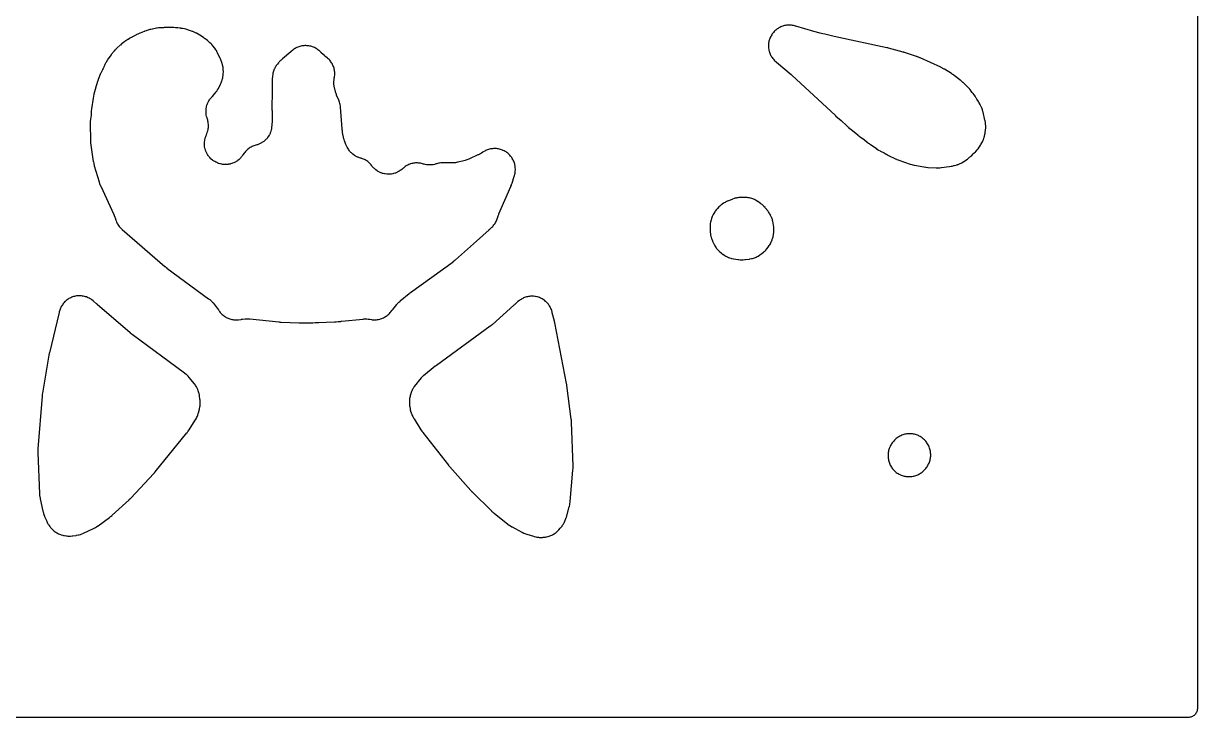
# Model space of a CAD drawing. Header units: millimetres. Extents: x 0 to 300, y 0 to 300.
# Drawn here: x 102.4 to 300.1, y -0.1 to 116.8 of the extents above; entities that cross this region are included whole.
import ezdxf

# ---------------------------------------------------------------- set-up
doc = ezdxf.new("R2010")
doc.units = ezdxf.units.MM
doc.layers.add('CUT', color=7, linetype='CONTINUOUS')

msp = doc.modelspace()

# ---------------------------------------------------------------- linework, layer by layer
at = {"layer": 'CUT'}
msp.add_lwpolyline([(300.15, 298.5107), (300.15, 1.4893), (300.1404, 1.2934), (300.1174, 1.1382), (300.0793, 0.9861), (300.0264, 0.8384), (299.9594, 0.6967), (299.8787, 0.5622), (299.7853, 0.4362), (299.68, 0.32), (299.5638, 0.2147), (299.4378, 0.1213), (299.3033, 0.0406), (299.1616, -0.0264), (299.0139, -0.0793), (298.8618, -0.1174), (298.7066, -0.1404), (298.5107, -0.15), (1.4893, -0.15)], dxfattribs=at)
for points in [[(114.227, 93.1165), (114.2934, 92.8601), (114.3078, 92.808), (115.1028, 90.1159), (115.1201, 90.0609), (115.2099, 89.793), (115.2504, 89.6851), (115.3592, 89.4243), (115.3824, 89.3715), (117.584, 84.5875), (117.644, 84.4454), (117.7499, 84.1698), (117.8006, 84.0242), (117.9137, 83.6621), (117.97, 83.5097), (118.0442, 83.3361), (118.115, 83.1914), (118.2073, 83.0245), (118.2923, 82.8876), (118.4009, 82.7308), (118.4992, 82.6031), (118.623, 82.4581), (118.7336, 82.341), (118.9643, 82.1202), (119.0239, 82.0659), (126.2171, 75.8445), (126.2282, 75.835), (126.2766, 75.7939), (126.2971, 75.7767), (126.3533, 75.7306), (126.3773, 75.7113), (126.4312, 75.6688), (126.4564, 75.6493), (126.5282, 75.5949), (126.5458, 75.5817), (133.5743, 70.4095), (133.6573, 70.3456), (133.7727, 70.2527), (133.9298, 70.1144), (133.9989, 70.0481), (134.1433, 69.8966), (134.2408, 69.7851), (134.308, 69.7048), (135.0023, 68.8367), (135.0787, 68.7358), (135.2199, 68.5388), (135.2909, 68.434), (135.3251, 68.3806), (135.4134, 68.2561), (135.5248, 68.114), (135.6245, 67.9985), (135.7489, 67.8675), (135.8592, 67.7621), (135.9955, 67.6436), (136.1154, 67.5491), (136.2624, 67.4442), (136.3906, 67.3615), (136.547, 67.271), (136.6825, 67.201), (136.8468, 67.1258), (136.9884, 67.069), (137.159, 67.0098), (137.3054, 66.9668), (137.4809, 66.9241), (137.6307, 66.8952), (137.8095, 66.8694), (137.9614, 66.8549), (138.1418, 66.8463), (138.2944, 66.8463), (138.4749, 66.8549), (138.6267, 66.8695), (139.0228, 66.9266), (139.1045, 66.9382), (139.1575, 66.9449), (139.2177, 66.9518), (139.246, 66.9546), (139.2697, 66.9569), (139.7383, 66.9998), (139.8542, 67.0075), (140.0183, 67.0146), (140.2503, 67.0133), (140.4143, 67.0044), (140.53, 66.9953), (145.4144, 66.4937), (145.4395, 66.4913), (145.5843, 66.4787), (145.6401, 66.4749), (145.7583, 66.4688), (145.7852, 66.4676), (148.8009, 66.3627), (148.8236, 66.3621), (148.9538, 66.3594), (149.004, 66.3591), (149.1101, 66.3603), (149.1343, 66.3607), (149.3994, 66.3676), (149.4089, 66.3671), (149.4873, 66.3647), (150.8464, 66.3572), (150.8639, 66.3572), (150.9648, 66.3578), (151.0036, 66.3584), (151.0857, 66.3609), (151.1044, 66.3615), (151.5403, 66.3796), (151.8405, 66.3796), (151.861, 66.3797), (151.9794, 66.3812), (152.0249, 66.3825), (152.1212, 66.3865), (152.1432, 66.3875), (153.3804, 66.4557), (154.7477, 66.5123), (154.7696, 66.5134), (154.8956, 66.5203), (154.944, 66.5238), (155.0464, 66.5325), (155.0697, 66.5347), (155.3831, 66.5662), (155.6664, 66.5818), (155.6846, 66.5829), (155.7891, 66.5899), (155.8293, 66.593), (155.9142, 66.6008), (155.9336, 66.6027), (159.6266, 66.9877), (159.7399, 66.9968), (159.9007, 67.0059), (160.1282, 67.0079), (160.2322, 67.0039), (160.4588, 66.9844), (160.6184, 66.963), (160.7308, 66.9453), (160.9809, 66.8996), (161.1422, 66.8785), (161.3339, 66.8634), (161.4964, 66.8588), (161.6887, 66.8632), (161.8508, 66.8751), (162.0417, 66.899), (162.2018, 66.9273), (162.3893, 66.9704), (162.5457, 67.0148), (162.7278, 67.0767), (162.8788, 67.1368), (163.0538, 67.2168), (163.1979, 67.2919), (163.3638, 67.3893), (163.4996, 67.4786), (163.6548, 67.5924), (163.7809, 67.695), (163.9237, 67.8239), (164.0387, 67.9388), (164.1676, 68.0815), (164.2704, 68.2075), (164.4373, 68.4348), (164.4737, 68.4831), (164.5446, 68.5747), (164.5821, 68.622), (165.2593, 69.453), (165.3395, 69.5465), (165.4565, 69.6758), (165.6308, 69.8498), (165.7603, 69.9665), (165.854, 70.0466), (167.375, 71.2808), (167.4248, 71.3201), (167.5211, 71.3941), (167.5719, 71.4321), (174.7362, 76.6434), (174.7513, 76.6545), (174.8381, 76.7192), (174.8711, 76.7445), (174.9386, 76.7976), (174.97, 76.8229), (175.0366, 76.8781), (175.0673, 76.9042), (175.1343, 76.9626), (175.1493, 76.9759), (178.6775, 80.1305), (178.6789, 80.1318), (180.8078, 82.0353), (180.8446, 82.0675), (180.9136, 82.1267), (180.9138, 82.1269), (180.9219, 82.134), (180.9889, 82.1923), (180.9963, 82.1981), (180.9966, 82.1984), (180.9972, 82.1989), (181.0381, 82.2349), (181.1795, 82.3536), (181.2911, 82.4567), (181.4173, 82.5849), (181.5186, 82.698), (181.6321, 82.8376), (181.7222, 82.9598), (181.8219, 83.1095), (181.9001, 83.2398), (181.9851, 83.3982), (182.0506, 83.5353), (182.1202, 83.7011), (182.1723, 83.8438), (182.2644, 84.1387), (182.273, 84.1654), (182.2896, 84.2165), (182.2984, 84.2431), (182.3088, 84.274), (182.3134, 84.2874), (182.3223, 84.313), (182.3269, 84.3264), (182.3462, 84.3811), (182.3757, 84.4608), (182.4351, 84.6124), (182.4675, 84.6909), (184.4788, 89.3343), (184.4949, 89.373), (184.5716, 89.5637), (184.6009, 89.6422), (184.6675, 89.8366), (184.6806, 89.8765), (185.0449, 91.0378), (185.0483, 91.0486), (185.0698, 91.1237), (185.148, 91.4234), (185.18, 91.5764), (185.209, 91.759), (185.2259, 91.9143), (185.2369, 92.0989), (185.2386, 92.2551), (185.2316, 92.4399), (185.2181, 92.5955), (185.1931, 92.7787), (185.1644, 92.9323), (185.1217, 93.1122), (185.0782, 93.2623), (185.0181, 93.4372), (184.9602, 93.5823), (184.8833, 93.7505), (184.8115, 93.8892), (184.7186, 94.0491), (184.6336, 94.1802), (184.5256, 94.3303), (184.4282, 94.4524), (184.306, 94.5912), (184.1972, 94.7033), (184.0621, 94.8296), (183.9429, 94.9305), (183.7961, 95.043), (183.6676, 95.1318), (183.5105, 95.2294), (183.3739, 95.3053), (183.2081, 95.3872), (183.0648, 95.4494), (182.8918, 95.5146), (182.7431, 95.5626), (182.5645, 95.6106), (182.4119, 95.6438), (182.2295, 95.6743), (182.0743, 95.6924), (181.8898, 95.7049), (181.7336, 95.7079), (181.5488, 95.7023), (181.393, 95.69), (181.2096, 95.6665), (181.0558, 95.639), (180.8756, 95.5977), (180.7252, 95.5554), (180.5498, 95.4967), (180.4043, 95.4399), (180.2355, 95.3644), (180.0962, 95.2937), (179.8273, 95.1403), (179.7604, 95.1), (179.5154, 94.9439), (179.4463, 94.9015), (179.3126, 94.8226), (179.2422, 94.7826), (179.2223, 94.7717), (179.1505, 94.7341), (179.0118, 94.6643), (178.9389, 94.6292), (177.5095, 93.9698), (177.4059, 93.925), (177.2578, 93.8649), (177.0449, 93.7901), (176.8919, 93.7442), (176.783, 93.7144), (175.5817, 93.4153), (175.481, 93.3925), (175.3379, 93.3634), (175.1342, 93.3309), (175.0404, 93.3201), (174.8346, 93.3052), (174.6886, 93.301), (174.5854, 93.3002), (173.8055, 93.3112), (173.7352, 93.3132), (173.6641, 93.3163), (173.5945, 93.3178), (173.5896, 93.3178), (173.4736, 93.3205), (173.2262, 93.3324), (173.054, 93.3314), (172.8507, 93.3193), (172.6796, 93.2998), (172.4788, 93.2659), (172.3109, 93.2282), (171.9853, 93.1364), (171.9396, 93.1227), (171.9332, 93.1207), (171.9217, 93.1179), (171.7133, 93.0565), (171.6109, 93.0316), (171.3847, 92.988), (171.2804, 92.973), (171.0511, 92.9513), (170.9458, 92.9464), (170.7155, 92.9468), (170.6102, 92.952), (170.3809, 92.9745), (170.2767, 92.9898), (170.0506, 93.0341), (169.8923, 93.0732), (169.7811, 93.1034), (169.5775, 93.1641), (169.4287, 93.2008), (169.2507, 93.2358), (169.099, 93.258), (168.9185, 93.2758), (168.7654, 93.2835), (168.584, 93.2839), (168.4309, 93.2769), (168.2503, 93.2599), (168.0986, 93.2383), (167.9204, 93.2042), (167.7714, 93.1681), (167.5973, 93.1171), (167.4525, 93.067), (167.2841, 92.9995), (167.1447, 92.9358), (166.9835, 92.8525), (166.8509, 92.7757), (166.6984, 92.6774), (166.5737, 92.5883), (166.4314, 92.4758), (166.3724, 92.4269), (166.3611, 92.417), (166.3333, 92.3923), (166.2529, 92.319), (166.1264, 92.2091), (165.9403, 92.063), (165.8519, 92.0004), (165.6523, 91.8733), (165.5582, 91.8197), (165.347, 91.7129), (165.2481, 91.6688), (165.0274, 91.5833), (164.9247, 91.5493), (164.6966, 91.4859), (164.591, 91.4621), (164.3578, 91.4216), (164.2504, 91.4083), (164.0144, 91.3909), (163.9061, 91.3883), (163.6695, 91.3942), (163.5616, 91.4022), (163.3267, 91.4315), (163.2201, 91.4501), (162.9892, 91.5023), (162.8849, 91.5314), (162.6604, 91.6061), (162.5595, 91.6453), (162.3433, 91.7417), (162.2468, 91.7907), (162.0412, 91.908), (161.9499, 91.9662), (161.7569, 92.1032), (161.6718, 92.1701), (161.4932, 92.3254), (161.4151, 92.4004), (161.2527, 92.5725), (161.1439, 92.6999), (161.0693, 92.7918), (160.9515, 92.9443), (160.8527, 93.0603), (160.7294, 93.1919), (160.6201, 93.298), (160.4848, 93.4173), (160.3658, 93.5125), (160.2198, 93.6183), (160.0924, 93.7018), (159.937, 93.7933), (159.8022, 93.8643), (159.6388, 93.9406), (159.4978, 93.9984), (159.3279, 94.0588), (159.2555, 94.0826), (159.2109, 94.0961), (159.1752, 94.1065), (159.1315, 94.1186), (158.973, 94.1668), (158.7527, 94.2457), (158.6538, 94.2867), (158.4422, 94.3867), (158.3478, 94.4371), (158.147, 94.5573), (158.0579, 94.6166), (157.8697, 94.7557), (157.7869, 94.8235), (157.6131, 94.9803), (157.5373, 95.0558), (157.3796, 95.2288), (157.3115, 95.3113), (157.1715, 95.4988), (157.1117, 95.5876), (156.9906, 95.7879), (156.9119, 95.9336), (156.8588, 96.0379), (156.6825, 96.4063), (156.6232, 96.5406), (156.5452, 96.7331), (156.4518, 97.0113), (156.3979, 97.2118), (156.3641, 97.3547), (156.1432, 98.4359), (156.1297, 98.5077), (156.1058, 98.6457), (156.0945, 98.7178), (156.0916, 98.7381), (156.0825, 98.8106), (156.0671, 98.9497), (156.0602, 99.0224), (155.7674, 102.6835), (155.7577, 102.7731), (155.7094, 103.1264), (155.6749, 103.3031), (155.6226, 103.5094), (155.5685, 103.6811), (155.4425, 104.0146), (155.4084, 104.0979), (155.1357, 104.7128), (155.091, 104.8205), (155.0315, 104.9744), (154.9582, 105.1955), (154.9139, 105.3544), (154.8853, 105.4675), (154.7625, 106.0088), (154.7381, 106.131), (154.708, 106.3048), (154.6784, 106.5522), (154.6707, 106.6659), (154.6669, 106.915), (154.6711, 107.0289), (154.6931, 107.2771), (154.7178, 107.4517), (154.7385, 107.5746), (154.7674, 107.7232), (154.7898, 107.8781), (154.8073, 108.0626), (154.8144, 108.2189), (154.8138, 108.4042), (154.8056, 108.5605), (154.7869, 108.7448), (154.7635, 108.8995), (154.7269, 109.0811), (154.6885, 109.2328), (154.6343, 109.41), (154.5812, 109.5572), (154.51, 109.7282), (154.4428, 109.8696), (154.3552, 110.0328), (154.2745, 110.1669), (154.1714, 110.3208), (154.078, 110.4464), (153.9603, 110.5895), (153.8551, 110.7054), (153.724, 110.8363), (153.608, 110.9413), (153.2782, 111.2118), (153.2768, 111.2129), (153.1687, 111.3013), (153.0879, 111.3705), (153.0745, 111.3826), (152.6077, 111.8087), (152.5831, 111.8315), (152.541, 111.8711), (152.5409, 111.8711), (152.5357, 111.876), (152.4972, 111.9118), (152.4847, 111.9236), (152.2359, 112.1584), (152.1183, 112.259), (151.9739, 112.371), (151.8475, 112.4597), (151.6928, 112.5573), (151.5583, 112.6334), (151.395, 112.7156), (151.2538, 112.7784), (151.0833, 112.8445), (150.9367, 112.8934), (150.7606, 112.9427), (150.61, 112.9772), (150.43, 113.0094), (150.2767, 113.0292), (150.0944, 113.0438), (149.94, 113.0487), (149.7571, 113.0457), (149.603, 113.0357), (149.4212, 113.0151), (149.2687, 112.9903), (149.0899, 112.9522), (148.9405, 112.9128), (148.7661, 112.8576), (148.6212, 112.804), (148.4529, 112.7323), (148.3139, 112.6649), (148.1534, 112.5773), (148.0215, 112.4969), (147.8701, 112.3942), (147.7466, 112.3014), (147.4922, 112.0903), (147.4698, 112.0714), (147.4476, 112.0523), (147.4475, 112.0522), (147.4096, 112.0196), (147.3922, 112.0048), (145.9885, 110.8234), (145.9497, 110.7897), (145.7624, 110.6215), (145.6882, 110.5504), (145.512, 110.3706), (145.4767, 110.3333), (145.387, 110.2356), (145.3376, 110.1792), (145.147, 109.951), (145.0563, 109.8315), (144.9558, 109.6852), (144.8767, 109.5577), (144.7903, 109.4026), (144.7235, 109.2683), (144.6699, 109.1465), (144.6294, 109.0631), (144.566, 108.9132), (144.5, 108.7321), (144.452, 108.5765), (144.4048, 108.3897), (144.3729, 108.23), (144.326, 107.9108), (144.3162, 107.83), (144.2804, 107.4546), (144.2766, 107.4068), (144.2613, 107.1719), (144.2579, 107.0759), (144.2567, 106.8406), (144.2572, 106.7926), (144.2894, 105.5004), (144.2892, 105.4733), (144.2361, 102.3584), (144.2402, 102.2133), (144.2575, 102.0692), (144.2663, 102.0278), (144.2565, 100.5555), (144.1959, 99.4854), (144.1867, 99.3715), (144.1699, 99.2108), (144.1354, 98.9851), (144.1147, 98.8828), (144.0589, 98.6614), (144.0285, 98.5614), (143.9519, 98.3464), (143.9123, 98.2498), (143.8156, 98.043), (143.7669, 97.9506), (143.6657, 97.7788), (143.5691, 97.6374), (143.5036, 97.551), (143.3513, 97.3695), (143.2776, 97.29), (143.1081, 97.1244), (143.0269, 97.0526), (142.842, 96.9045), (142.7541, 96.841), (142.5554, 96.7119), (142.4618, 96.6574), (142.2513, 96.5485), (142.1527, 96.5035), (141.9325, 96.4159), (141.7738, 96.3617), (141.6608, 96.3262), (141.3444, 96.2352), (141.1939, 96.1837), (141.0191, 96.1141), (140.8746, 96.0479), (140.7076, 95.9612), (140.5703, 95.8811), (140.4127, 95.7783), (140.2841, 95.6849), (140.1375, 95.567), (140.0187, 95.4613), (139.8845, 95.3294), (139.7769, 95.2124), (139.6565, 95.0678), (139.5609, 94.9408), (139.3547, 94.6361), (139.3433, 94.6189), (139.2392, 94.4688), (139.1647, 94.3696), (139.014, 94.1878), (138.941, 94.1082), (138.7731, 93.9422), (138.6927, 93.8701), (138.5093, 93.7214), (138.4222, 93.6576), (138.225, 93.5276), (138.1321, 93.4727), (137.9231, 93.3627), (137.8252, 93.3172), (137.6064, 93.2283), (137.5045, 93.1926), (137.2781, 93.1256), (137.1731, 93.1001), (136.9412, 93.0557), (136.8343, 93.0407), (136.5992, 93.0193), (136.4912, 93.0148), (136.2551, 93.0166), (136.1473, 93.0228), (135.9125, 93.0478), (135.8058, 93.0645), (135.5746, 93.1125), (135.4701, 93.1396), (135.2448, 93.2101), (135.1434, 93.2474), (134.926, 93.3396), (134.8089, 93.3963), (134.601, 93.5099), (134.4887, 93.5787), (134.2923, 93.7128), (134.2056, 93.7785), (134.0234, 93.9314), (133.9437, 94.0054), (133.7775, 94.1756), (133.7055, 94.2572), (133.557, 94.443), (133.4934, 94.5312), (133.364, 94.7308), (133.3094, 94.8249), (133.2005, 95.0364), (133.1555, 95.1354), (133.068, 95.3566), (133.033, 95.4596), (132.9679, 95.6884), (132.9433, 95.7944), (132.9011, 96.0284), (132.8871, 96.1363), (132.8683, 96.3734), (132.8651, 96.4822), (132.8698, 96.72), (132.8774, 96.8285), (132.9057, 97.0647), (132.9239, 97.1719), (132.9754, 97.4041), (133.0042, 97.5091), (133.0785, 97.735), (133.1389, 97.8922), (133.1843, 98.0021), (133.2829, 98.2248), (133.3413, 98.3773), (133.401, 98.5611), (133.4436, 98.7188), (133.4843, 98.9077), (133.5105, 99.0689), (133.5318, 99.261), (133.5415, 99.424), (133.543, 99.6172), (133.536, 99.7804), (133.5179, 99.9728), (133.4943, 100.1344), (133.4567, 100.3239), (133.4167, 100.4823), (133.3024, 100.8543), (133.2981, 100.8715), (133.261, 100.9957), (133.227, 101.1257), (133.1794, 101.3515), (133.1626, 101.4557), (133.1368, 101.685), (133.1301, 101.7903), (133.1266, 102.021), (133.13, 102.1265), (133.1486, 102.3565), (133.1622, 102.4611), (133.2028, 102.6883), (133.2263, 102.7911), (133.2885, 103.0133), (133.3218, 103.1135), (133.4051, 103.3286), (133.4479, 103.4251), (133.5515, 103.6313), (133.6033, 103.7232), (133.7262, 103.9185), (133.7866, 104.005), (133.9277, 104.1876), (134.0336, 104.3119), (134.1106, 104.3979), (134.1734, 104.4647), (134.2077, 104.5025), (134.6402, 104.9935), (134.6833, 105.0445), (134.8497, 105.2501), (134.9293, 105.3573), (135.0181, 105.488), (135.0885, 105.6014), (135.2184, 105.8317), (135.25, 105.8905), (135.2516, 105.8936), (135.5536, 106.4854), (135.5849, 106.5503), (135.7031, 106.8103), (135.7568, 106.944), (135.8132, 107.1051), (135.8546, 107.243), (135.9244, 107.52), (135.9404, 107.5902), (135.9552, 107.6628), (135.9708, 107.7514), (136.0224, 108.104), (136.0384, 108.2832), (136.0502, 108.6392), (136.0506, 108.7292), (136.0497, 108.7703), (136.0449, 108.8617), (136.0158, 109.2231), (135.9906, 109.4044), (135.9204, 109.76), (135.9002, 109.8492), (135.8645, 109.9878), (135.8427, 110.0643), (135.7489, 110.3656), (135.6941, 110.515), (135.5708, 110.8054), (135.5379, 110.8778), (135.0732, 111.837), (135.0341, 111.9124), (134.8714, 112.2073), (134.7815, 112.3516), (134.5884, 112.6274), (134.5379, 112.6957), (134.3347, 112.9556), (134.2882, 113.0123), (134.0988, 113.2328), (133.9983, 113.3395), (133.7897, 113.5417), (133.7359, 113.5915), (133.4418, 113.8514), (133.3797, 113.9035), (133.1282, 114.104), (132.9964, 114.1986), (132.8899, 114.2671), (132.8446, 114.3044), (132.7863, 114.3501), (132.5511, 114.5261), (132.4284, 114.6093), (132.178, 114.7627), (132.1139, 114.7999), (131.5129, 115.1308), (131.4575, 115.1599), (131.2357, 115.271), (131.1217, 115.3226), (130.8919, 115.416), (130.8335, 115.4384), (130.1523, 115.6846), (130.0643, 115.7136), (129.7122, 115.8183), (129.5317, 115.8607), (129.1699, 115.9239), (129.0782, 115.9372), (128.9595, 115.9509), (128.8831, 115.9667), (128.7189, 115.992), (128.3914, 116.025), (128.3086, 116.0312), (128.2326, 116.0349), (128.0304, 116.0582), (127.9773, 116.0635), (127.7167, 116.0848), (127.6102, 116.09), (127.3487, 116.0939), (127.2954, 116.0938), (127.0965, 116.0901), (126.8165, 116.1037), (126.7533, 116.1056), (126.5026, 116.1078), (126.3762, 116.104), (126.1262, 116.0864), (126.0632, 116.0808), (125.9579, 116.0692), (125.6055, 116.0627), (125.5382, 116.0601), (125.2716, 116.0439), (125.1377, 116.0301), (124.8735, 115.9916), (124.8071, 115.9805), (124.1168, 115.8501), (124.0659, 115.8396), (123.817, 115.7842), (123.7162, 115.7582), (123.6809, 115.7479), (123.4694, 115.6943), (123.4092, 115.6778), (123.1718, 115.6076), (123.0536, 115.5676), (122.8224, 115.4791), (122.7663, 115.4564), (122.7398, 115.4477), (122.6843, 115.4284), (122.4141, 115.3287), (122.3054, 115.2839), (122.0434, 115.1647), (121.9904, 115.1394), (121.7812, 115.0348), (121.3651, 114.8567), (121.3044, 114.8292), (121.0659, 114.7151), (120.9481, 114.6526), (120.72, 114.5191), (120.6632, 114.4843), (120.6025, 114.4453), (120.5879, 114.438), (120.5411, 114.4136), (120.3141, 114.2906), (120.2232, 114.2374), (120.0048, 114.0997), (119.9607, 114.0708), (119.4688, 113.7375), (119.4015, 113.6894), (119.2475, 113.573), (119.2418, 113.5692), (119.019, 113.4121), (118.9102, 113.3281), (118.7017, 113.1526), (118.6501, 113.1072), (118.162, 112.6587), (118.1223, 112.621), (117.9311, 112.4329), (117.8558, 112.3535), (117.6779, 112.1528), (117.6423, 112.1113), (117.1775, 111.5492), (117.1425, 111.5053), (116.9746, 111.287), (116.9092, 111.1956), (116.7571, 110.9662), (116.7268, 110.9188), (116.2464, 110.136), (116.213, 110.0789), (116.0851, 109.8499), (116.0255, 109.7318), (115.917, 109.4931), (115.8909, 109.4323), (115.7948, 109.1952), (115.712, 109.0505), (115.6851, 109.0015), (115.5575, 108.7594), (115.5089, 108.6589), (115.3986, 108.4085), (115.377, 108.357), (114.9739, 107.3485), (114.9588, 107.3091), (114.8871, 107.115), (114.8599, 107.0351), (114.7985, 106.8374), (114.7865, 106.797), (114.5955, 106.119), (114.5872, 106.0903), (114.5837, 106.0773), (114.2432, 104.869), (114.2309, 104.8228), (114.1741, 104.5955), (114.1537, 104.5021), (114.1106, 104.2718), (114.1025, 104.2247), (113.8193, 102.4148), (113.8109, 102.3534), (113.7824, 102.1091), (113.7728, 101.9854), (113.7632, 101.7397), (113.762, 101.6777), (113.7619, 101.3311), (113.6743, 100.6702), (113.6678, 100.6129), (113.6407, 100.3317), (113.6339, 100.2165), (113.6272, 99.9341), (113.6268, 99.8764), (113.6617, 97.0472), (113.6634, 96.9913), (113.6763, 96.7178), (113.6855, 96.6064), (113.7175, 96.3344), (113.725, 96.2791), (114.1454, 93.5355), (114.1545, 93.4822), (114.2034, 93.2219)], [(243.0739, 97.8578), (243.1319, 97.8119), (243.2766, 97.7028), (243.3064, 97.6809), (244.0405, 97.1535), (244.5246, 96.7674), (244.5626, 96.7379), (244.7509, 96.5968), (244.8294, 96.5415), (245.0258, 96.4119), (245.0663, 96.3861), (245.3682, 96.1997), (246.0469, 95.7121), (246.0953, 95.6786), (246.3356, 95.5191), (246.436, 95.4576), (246.6873, 95.3161), (246.7392, 95.2882), (247.3726, 94.9618), (247.6942, 94.7632), (247.7315, 94.7409), (247.9161, 94.6337), (247.9925, 94.5921), (248.1826, 94.4951), (248.2216, 94.4759), (249.171, 94.0238), (249.2121, 94.0049), (249.4145, 93.9154), (249.4981, 93.8813), (249.7053, 93.8034), (249.7478, 93.7881), (249.8177, 93.764), (249.8301, 93.7595), (251.7607, 93.0935), (251.8191, 93.0746), (252.052, 93.0042), (252.1708, 92.9732), (252.1745, 92.9723), (252.191, 92.968), (252.4287, 92.9158), (252.4889, 92.9037), (254.0379, 92.625), (254.0918, 92.6162), (254.3568, 92.5778), (254.4654, 92.5659), (254.7323, 92.5456), (254.7868, 92.5424), (254.7886, 92.5424), (256.1194, 92.4871), (256.2695, 92.4809), (256.2729, 92.4808), (256.3371, 92.4794), (256.592, 92.479), (256.7204, 92.484), (256.9744, 92.5042), (257.0384, 92.5105), (258.2957, 92.6611), (258.3691, 92.6717), (258.6591, 92.7201), (258.6892, 92.7266), (258.6904, 92.7268), (258.7227, 92.7338), (258.804, 92.7513), (258.807, 92.7521), (258.8358, 92.7583), (259.1206, 92.8341), (259.192, 92.8549), (259.6367, 92.9957), (259.682, 93.0113), (259.7372, 93.0286), (259.8028, 93.0508), (260.0608, 93.1444), (260.1888, 93.1972), (260.3376, 93.2662), (260.4605, 93.3299), (260.6985, 93.4665), (260.7578, 93.5022), (261.0721, 93.7012), (261.1391, 93.7459), (261.3998, 93.93), (261.5266, 94.0294), (261.7674, 94.2386), (261.8269, 94.293), (261.8886, 94.3523), (261.977, 94.4223), (262.1139, 94.5442), (262.3708, 94.8006), (262.4338, 94.8672), (262.4917, 94.9321), (262.7419, 95.1726), (262.8064, 95.2383), (263.0543, 95.5056), (263.1715, 95.6476), (263.3869, 95.9415), (263.4392, 96.0173), (263.6204, 96.297), (263.6652, 96.3703), (263.8349, 96.6658), (263.9123, 96.8192), (264.0493, 97.131), (264.0817, 97.2106), (264.1194, 97.3108), (264.143, 97.3781), (264.2308, 97.647), (264.269, 97.7845), (264.3324, 98.0601), (264.3468, 98.13), (264.3755, 98.2863), (264.3913, 98.3721), (264.4029, 98.4449), (264.4424, 98.7345), (264.4556, 98.8814), (264.4683, 99.1734), (264.4698, 99.2471), (264.4693, 99.4178), (264.4664, 99.5102), (264.4442, 99.8759), (264.4223, 100.0595), (264.3582, 100.42), (264.3393, 100.5105), (264.0186, 101.8562), (263.9985, 101.932), (263.9117, 102.2305), (263.8606, 102.3788), (263.745, 102.6673), (263.714, 102.7394), (263.558, 103.0795), (263.5247, 103.1478), (263.3862, 103.4153), (263.3101, 103.5467), (263.1469, 103.7998), (263.1043, 103.8627), (262.9946, 104.0162), (262.923, 104.1496), (262.8899, 104.2084), (262.7537, 104.4384), (262.6801, 104.5514), (262.5875, 104.6815), (262.5047, 104.7879), (262.3319, 104.9918), (262.2872, 105.0422), (262.1756, 105.1632), (261.9892, 105.4243), (261.9472, 105.4804), (261.7758, 105.6994), (261.6846, 105.806), (261.4948, 106.0091), (261.4458, 106.0593), (260.6727, 106.817), (260.6377, 106.8502), (260.4642, 107.0103), (260.3914, 107.0735), (260.2086, 107.2229), (260.1708, 107.2528), (260.1089, 107.3004), (259.1576, 108.0309), (259.1258, 108.0547), (258.9683, 108.1695), (258.9029, 108.2148), (258.7399, 108.3216), (258.7064, 108.343), (257.5355, 109.0699), (257.5345, 109.0705), (257.4904, 109.0969), (257.2722, 109.2228), (257.1816, 109.2713), (256.9557, 109.3829), (256.9093, 109.4049), (253.4121, 110.9962), (253.3705, 111.0144), (253.1652, 111.1009), (253.0805, 111.1337), (252.8706, 111.2084), (252.8276, 111.223), (250.7983, 111.8807), (250.7819, 111.8859), (250.6981, 111.9121), (250.6643, 111.9223), (250.5708, 111.9492), (250.5498, 111.9551), (248.1008, 112.6247), (248.0806, 112.6301), (247.964, 112.6603), (247.919, 112.6713), (247.8234, 112.6932), (247.8016, 112.698), (238.9546, 114.5911), (237.3588, 114.9855), (237.052, 115.0613), (236.5936, 115.1746), (235.4974, 115.4455), (232.4799, 116.3357), (232.4045, 116.356), (232.1037, 116.429), (231.9503, 116.4583), (231.7673, 116.4842), (231.6118, 116.4985), (231.4271, 116.5064), (231.271, 116.5054), (231.0864, 116.4953), (230.9311, 116.4791), (230.7484, 116.4511), (230.5954, 116.4199), (230.4163, 116.3741), (230.2671, 116.3281), (230.0933, 116.2651), (229.9493, 116.2048), (229.7825, 116.1252), (229.645, 116.0511), (229.4868, 115.9556), (229.3572, 115.8685), (229.209, 115.758), (229.0885, 115.6587), (228.9518, 115.5343), (228.8416, 115.4237), (228.7176, 115.2865), (228.6187, 115.1657), (228.5088, 115.0171), (228.4221, 114.8873), (228.3271, 114.7287), (228.2535, 114.591), (228.1745, 114.4239), (228.1146, 114.2797), (228.0522, 114.1057), (228.0068, 113.9563), (227.9616, 113.777), (227.9309, 113.6239), (227.9035, 113.4412), (227.8878, 113.2858), (227.8783, 113.1012), (227.8779, 112.945), (227.8865, 112.7604), (227.9013, 112.605), (227.9278, 112.422), (227.9577, 112.2688), (228.0019, 112.0893), (228.0466, 111.9397), (228.108, 111.7654), (228.1671, 111.6208), (228.2453, 111.4533), (228.3182, 111.3152), (228.4123, 111.1562), (228.4983, 111.0258), (228.6075, 110.8767), (228.7058, 110.7553), (228.829, 110.6176), (228.9386, 110.5064), (229.1664, 110.2969), (229.1849, 110.2807), (229.2329, 110.2387), (231.6847, 108.1958), (231.7077, 108.1764), (231.7517, 108.1388), (231.7744, 108.1191), (231.7805, 108.1139), (231.8068, 108.0904), (231.857, 108.0451), (231.883, 108.0213), (239.1002, 101.309), (239.1093, 101.3005), (239.1493, 101.2639), (239.1666, 101.2483), (239.2282, 101.1935), (239.242, 101.1814), (240.1293, 100.4104), (241.069, 99.543), (241.0889, 99.5249), (241.2045, 99.4218), (241.2498, 99.3829), (241.347, 99.3024), (241.3693, 99.2843), (242.0512, 98.7403), (242.9062, 97.9974), (242.9344, 97.9734)], [(218.224, 80.7619), (218.2868, 80.5575), (218.3333, 80.4267), (218.4366, 80.1717), (218.4641, 80.108), (218.6693, 79.6584), (218.7053, 79.5846), (218.8554, 79.2959), (218.9386, 79.1543), (219.0454, 78.9921), (219.1426, 78.8598), (219.2655, 78.7093), (219.3757, 78.5877), (219.5134, 78.4506), (219.6355, 78.3409), (219.8883, 78.1362), (219.9534, 78.0862), (220.2389, 77.8784), (220.2997, 77.8363), (220.5447, 77.6747), (220.6719, 77.599), (220.8265, 77.5164), (220.9602, 77.4528), (221.1582, 77.3696), (221.2999, 77.3178), (221.5185, 77.2493), (221.6672, 77.2104), (221.9652, 77.1477), (222.0408, 77.1337), (222.7322, 77.0225), (222.8093, 77.012), (223.1157, 76.9779), (223.271, 76.9683), (223.4551, 76.9658), (223.6106, 76.9712), (223.9178, 76.997), (223.9951, 77.0054), (224.6595, 77.0938), (224.7358, 77.1059), (225.0367, 77.1608), (225.1871, 77.1958), (225.3628, 77.2458), (225.509, 77.2951), (225.6791, 77.3618), (225.8199, 77.425), (225.9828, 77.5077), (226.1168, 77.5842), (226.3748, 77.7483), (226.4389, 77.7913), (226.7534, 78.0133), (226.8152, 78.0592), (227.0557, 78.247), (227.1724, 78.3475), (227.3045, 78.4729), (227.411, 78.5841), (227.6111, 78.8144), (227.6601, 78.8736), (227.7767, 79.0216), (227.8258, 79.0874), (228.0138, 79.3529), (228.1016, 79.4916), (228.197, 79.6607), (228.2702, 79.8076), (228.4, 80.1058), (228.4308, 80.1818), (228.4965, 80.3567), (228.5202, 80.4241), (228.6078, 80.6934), (228.646, 80.8311), (228.6838, 80.996), (228.7095, 81.1365), (228.7479, 81.4171), (228.756, 81.488), (228.7759, 81.705), (228.7808, 81.7746), (228.794, 82.0509), (228.7946, 82.1905), (228.7881, 82.3556), (228.7765, 82.4947), (228.7416, 82.7691), (228.7313, 82.8381), (228.6861, 83.1011), (228.6726, 83.1702), (228.6133, 83.4429), (228.5773, 83.5791), (228.5277, 83.7382), (228.4799, 83.8706), (228.3738, 84.1287), (228.3456, 84.1932), (228.2232, 84.4571), (228.1908, 84.523), (228.0562, 84.7814), (227.9823, 84.9086), (227.8881, 85.0549), (227.803, 85.1747), (227.6234, 85.4041), (227.5768, 85.4609), (227.347, 85.7283), (227.302, 85.7785), (227.1195, 85.9736), (227.0233, 86.0681), (226.9049, 86.1751), (226.8012, 86.2611), (226.5885, 86.4228), (226.5341, 86.4625), (226.0922, 86.7701), (226.0319, 86.8101), (225.7893, 86.9632), (225.6635, 87.0348), (225.5109, 87.1128), (225.3792, 87.1727), (225.2479, 87.2255), (225.0934, 87.2785), (224.8515, 87.348), (224.6724, 87.3885), (224.4597, 87.4239), (224.2777, 87.4436), (223.9156, 87.4619), (223.8241, 87.4639), (223.269, 87.4602), (223.1927, 87.4579), (222.8909, 87.4414), (222.7391, 87.4259), (222.5606, 87.399), (222.4111, 87.369), (222.2359, 87.3252), (222.0899, 87.2812), (221.805, 87.1803), (221.7338, 87.1531), (220.9841, 86.8466), (220.9215, 86.8195), (220.6757, 86.7065), (220.5543, 86.6443), (220.4138, 86.5646), (220.2981, 86.4923), (220.0751, 86.3393), (220.0197, 86.2995), (219.9973, 86.2827), (219.929, 86.2285), (219.6646, 86.0065), (219.5375, 85.8873), (219.2989, 85.638), (219.2404, 85.5734), (219.1736, 85.4955), (219.1217, 85.4318), (218.9228, 85.1743), (218.8293, 85.0394), (218.6584, 84.7638), (218.5831, 84.6281), (218.4555, 84.3692), (218.3969, 84.2352), (218.3349, 84.0737), (218.2888, 83.935), (218.2101, 83.6561), (218.1918, 83.5854), (218.1514, 83.4126), (218.136, 83.3388), (218.0818, 83.0448), (218.0615, 82.8954), (218.0458, 82.7176), (218.0396, 82.567), (218.0414, 82.2682), (218.0437, 82.1929), (218.0686, 81.725), (218.0749, 81.6447), (218.108, 81.3271), (218.1327, 81.1679), (218.1868, 80.9071)], [(105.803, 34.0686), (105.9177, 33.7716), (105.9485, 33.6974), (106.2894, 32.931), (106.319, 32.8682), (106.4418, 32.6216), (106.5091, 32.5), (106.595, 32.3596), (106.6725, 32.2443), (106.8361, 32.0227), (106.8785, 31.9677), (106.9483, 31.8813), (106.998, 31.8227), (107.2006, 31.595), (107.3082, 31.4852), (107.4417, 31.3615), (107.5594, 31.2625), (107.7041, 31.1522), (107.8307, 31.0649), (107.9854, 30.969), (108.1198, 30.8944), (108.2829, 30.8137), (108.4239, 30.7523), (108.594, 30.6877), (108.7402, 30.6401), (109.0341, 30.5597), (109.1087, 30.5413), (109.195, 30.5221), (109.2653, 30.5081), (109.5453, 30.4589), (109.6876, 30.4404), (109.8568, 30.4261), (110.0001, 30.4205), (110.17, 30.4214), (110.3132, 30.4286), (110.5962, 30.4556), (110.6674, 30.464), (111.2398, 30.5446), (111.3181, 30.5576), (111.6272, 30.6169), (111.7816, 30.6546), (111.9617, 30.7081), (112.1115, 30.7608), (112.4028, 30.8799), (112.4755, 30.9118), (114.1969, 31.7175), (114.2644, 31.7511), (114.5288, 31.8904), (114.6588, 31.9669), (114.9088, 32.1305), (114.9709, 32.1732), (116.8469, 33.5304), (116.8844, 33.5583), (117.0659, 33.6979), (117.1382, 33.757), (117.3112, 33.9069), (117.3461, 33.9379), (120.1762, 36.538), (120.1971, 36.5575), (120.3164, 36.6711), (120.3614, 36.7157), (120.4547, 36.812), (120.4758, 36.8341), (124.3143, 40.9451), (124.3319, 40.9642), (124.4315, 41.0745), (124.4692, 41.1176), (124.5471, 41.2102), (124.5647, 41.2316), (129.9027, 47.8072), (129.9307, 47.8427), (130.0651, 48.0182), (130.1179, 48.0913), (130.2423, 48.2741), (130.2671, 48.3117), (131.3065, 49.9365), (131.3494, 50.0076), (131.5123, 50.2941), (131.5869, 50.4427), (131.6659, 50.6228), (131.7246, 50.7783), (131.8249, 51.0921), (131.8481, 51.1719), (132.013, 51.7986), (132.0314, 51.8762), (132.0964, 52.1854), (132.1215, 52.3429), (132.1417, 52.5304), (132.151, 52.6895), (132.1525, 52.8782), (132.1458, 53.0374), (132.117, 53.352), (132.1077, 53.4311), (132.0154, 54.0791), (132.0037, 54.1504), (131.9506, 54.4317), (131.9174, 54.5723), (131.8707, 54.7368), (131.825, 54.8738), (131.7372, 55.1019), (131.6804, 55.2321), (131.5775, 55.442), (131.5105, 55.5647), (131.425, 55.7063), (131.3476, 55.8227), (131.1842, 56.0464), (131.1418, 56.1019), (130.349, 57.0937), (130.3042, 57.1473), (130.122, 57.3559), (130.0255, 57.457), (129.9062, 57.5717), (129.8013, 57.664), (129.5856, 57.8377), (129.5303, 57.8803), (120.6638, 64.405), (120.6285, 64.4315), (120.5612, 64.4829), (120.5264, 64.5101), (120.4783, 64.5483), (120.4394, 64.5799), (120.3654, 64.6412), (120.3271, 64.6736), (114.7922, 69.4601), (114.7885, 69.4633), (114.7142, 69.5285), (114.7048, 69.5367), (114.1908, 69.981), (114.1305, 70.0307), (113.887, 70.2212), (113.7595, 70.3113), (113.6037, 70.4104), (113.4681, 70.4875), (113.3033, 70.571), (113.1608, 70.6346), (112.9887, 70.7016), (112.8407, 70.7511), (112.6629, 70.801), (112.5108, 70.8358), (112.329, 70.8681), (112.1742, 70.888), (111.9901, 70.9025), (111.8341, 70.9071), (111.6495, 70.9036), (111.4938, 70.893), (111.3104, 70.8716), (111.1565, 70.8459), (110.976, 70.8066), (110.8253, 70.7661), (110.6495, 70.7095), (110.5035, 70.6544), (110.3341, 70.581), (110.1941, 70.512), (110.0327, 70.4223), (109.9001, 70.34), (109.7481, 70.2351), (109.6242, 70.1403), (109.4832, 70.021), (109.3691, 69.9146), (109.2403, 69.7822), (109.1371, 69.6652), (109.0219, 69.5208), (108.9306, 69.3943), (108.83, 69.2394), (108.7514, 69.1046), (108.6663, 68.9407), (108.6013, 68.7988), (108.5326, 68.6274), (108.4817, 68.4799), (108.3952, 68.1831), (108.3752, 68.1077), (108.375, 68.107), (106.7395, 61.2707), (106.734, 61.2469), (106.7033, 61.1093), (106.6924, 61.0561), (106.6712, 60.9434), (106.6666, 60.9176), (105.5713, 54.5082), (105.5655, 54.4716), (105.5392, 54.2925), (105.5301, 54.2193), (105.512, 54.0391), (105.5088, 54.0023), (104.8252, 45.1313), (104.8223, 45.0856), (104.8115, 44.8613), (104.8097, 44.7697), (104.8117, 44.5452), (104.8128, 44.4994), (105.0737, 37.5652), (105.0781, 37.4933), (105.1016, 37.2088), (105.12, 37.066), (105.169, 36.7848), (105.183, 36.7142), (105.6492, 34.6063), (105.6685, 34.5283), (105.7528, 34.2212)], [(167.7279, 51.0579), (167.8674, 50.722), (167.9474, 50.5567), (168.1244, 50.2391), (168.1714, 50.1602), (169.3428, 48.3155), (169.3642, 48.2827), (169.4712, 48.1231), (169.5163, 48.0591), (169.6309, 47.9049), (169.6547, 47.8738), (173.979, 42.3447), (173.9938, 42.326), (174.0799, 42.2193), (174.1136, 42.1788), (174.1865, 42.0943), (174.2033, 42.0752), (177.7601, 38.0804), (177.7767, 38.0621), (177.8728, 37.9575), (177.9104, 37.9178), (177.9915, 37.8354), (178.0102, 37.8168), (181.2144, 34.6645), (181.2453, 34.6349), (181.3983, 34.4922), (181.4623, 34.4357), (181.6227, 34.3013), (181.6558, 34.2743), (183.9865, 32.4262), (184.0448, 32.3821), (184.2797, 32.2127), (184.4019, 32.1327), (184.6512, 31.9855), (184.715, 31.9498), (186.3449, 31.0851), (186.4114, 31.0517), (186.6779, 30.9258), (186.8152, 30.8686), (187.0922, 30.768), (187.1627, 30.7443), (188.3042, 30.3889), (188.3843, 30.3662), (188.704, 30.2846), (188.8672, 30.2519), (189.1144, 30.2156), (189.27, 30.2005), (189.4685, 30.191), (189.6147, 30.1907), (189.7877, 30.1982), (189.9333, 30.2112), (190.2204, 30.2501), (190.2926, 30.2616), (190.407, 30.2825), (190.4791, 30.2974), (190.7636, 30.3629), (190.9054, 30.4026), (191.071, 30.4572), (191.2086, 30.5097), (191.3685, 30.5794), (191.5006, 30.6443), (191.6534, 30.7283), (191.779, 30.8051), (191.9235, 30.9029), (192.0415, 30.9909), (192.1763, 31.1015), (192.2858, 31.2), (192.4935, 31.405), (192.5447, 31.458), (192.796, 31.7301), (192.8429, 31.7832), (193.0242, 31.9976), (193.1107, 32.1098), (193.2072, 32.247), (193.2835, 32.3663), (193.424, 32.6093), (193.4581, 32.6714), (193.4785, 32.7106), (193.5146, 32.7844), (193.65, 33.0805), (193.7105, 33.2333), (193.8148, 33.5417), (193.8391, 33.6202), (194.3266, 35.3497), (194.3454, 35.4232), (194.4131, 35.716), (194.4403, 35.8651), (194.48, 36.163), (194.4882, 36.2383), (194.9399, 41.5304), (194.9432, 41.5788), (194.9563, 41.8165), (194.9587, 41.9135), (194.9573, 42.1515), (194.9562, 42.2), (194.687, 49.6282), (194.6852, 49.6653), (194.6744, 49.847), (194.6682, 49.921), (194.649, 50.102), (194.6446, 50.1389), (193.9135, 55.7732), (193.9103, 55.7963), (193.8911, 55.9292), (193.8829, 55.9802), (193.8638, 56.0878), (193.8592, 56.1123), (191.8699, 66.3724), (191.8676, 66.3839), (191.8603, 66.4203), (191.8521, 66.4587), (191.8254, 66.576), (191.8192, 66.6023), (191.4642, 68.0518), (191.4436, 68.1278), (191.3549, 68.4256), (191.3028, 68.5736), (191.2327, 68.7455), (191.1663, 68.8877), (191.0797, 69.052), (190.9997, 69.187), (190.8974, 69.3419), (190.8046, 69.4684), (190.6876, 69.6126), (190.5828, 69.7295), (190.4522, 69.8615), (190.3366, 69.9675), (190.1937, 70.0861), (190.0682, 70.1803), (189.9144, 70.2843), (189.7803, 70.3658), (189.617, 70.4542), (189.4755, 70.5221), (189.3044, 70.5942), (189.157, 70.6479), (188.9796, 70.7029), (188.8276, 70.7419), (188.6457, 70.7792), (188.4906, 70.8032), (188.3059, 70.8225), (188.1493, 70.8311), (187.9636, 70.8323), (187.8068, 70.8255), (187.6219, 70.8085), (187.4666, 70.7864), (187.2842, 70.7513), (187.1318, 70.7142), (186.9537, 70.6614), (186.8057, 70.6095), (186.6336, 70.5395), (186.4914, 70.4734), (186.327, 70.3869), (186.1919, 70.3071), (186.0369, 70.205), (185.9102, 70.1123), (185.6686, 69.9167), (185.6088, 69.8659), (185.1393, 69.446), (185.1325, 69.4399), (185.1317, 69.4392), (185.1007, 69.4115), (185.0805, 69.3935), (185.0074, 69.3291), (184.9982, 69.321), (181.3914, 66.0948), (181.362, 66.0689), (181.3122, 66.0258), (181.268, 65.9885), (181.2449, 65.9695), (181.2263, 65.9542), (181.1482, 65.8912), (181.1176, 65.8669), (181.066, 65.8266), (181.0201, 65.7916), (180.9957, 65.7735), (180.9763, 65.7593), (171.9379, 59.185), (171.9277, 59.1775), (171.8954, 59.1536), (171.8616, 59.1279), (171.759, 59.0477), (171.7361, 59.0295), (169.7845, 57.4462), (169.7219, 57.3927), (169.4801, 57.175), (169.3639, 57.0589), (169.1456, 56.8175), (169.0922, 56.7552), (168.4584, 55.9775), (168.4054, 55.9087), (168.2029, 55.6306), (168.1085, 55.4849), (168.0063, 55.3068), (167.9282, 55.1518), (167.7904, 54.8367), (167.7578, 54.7562), (167.6499, 54.4679), (167.6245, 54.3949), (167.5311, 54.1029), (167.4911, 53.9534), (167.4524, 53.7745), (167.4271, 53.622), (167.3969, 53.3632), (167.3866, 53.2201), (167.3811, 53.0116), (167.383, 52.8793), (167.3977, 52.6175), (167.4028, 52.5515), (167.4247, 52.3277), (167.4368, 52.2329), (167.496, 51.8594), (167.5371, 51.6729), (167.6403, 51.3092), (167.6691, 51.2182), (167.6951, 51.1436)], [(248.6697, 41.914), (248.786, 41.76), (248.8908, 41.6349), (249.0222, 41.4935), (249.1391, 41.3798), (249.2843, 41.2524), (249.4122, 41.1512), (249.5695, 41.0393), (249.7071, 40.9517), (249.875, 40.8564), (250.0208, 40.7832), (250.2248, 40.6935), (250.373, 40.6369), (250.5624, 40.5752), (250.711, 40.5346), (250.8891, 40.495), (251.041, 40.4689), (251.2221, 40.4466), (251.3758, 40.4352), (251.5582, 40.4304), (251.7122, 40.4339), (251.8942, 40.4467), (252.0472, 40.4649), (252.2271, 40.4952), (252.3777, 40.5281), (252.5539, 40.5755), (252.7006, 40.6227), (252.8714, 40.6869), (253.0128, 40.748), (253.1766, 40.8283), (253.3116, 40.9027), (253.4669, 40.9984), (253.5941, 41.0855), (253.7395, 41.1957), (253.8577, 41.2946), (254.0729, 41.4931), (254.1825, 41.6045), (254.3836, 41.8301), (254.4832, 41.9536), (254.5937, 42.1054), (254.6805, 42.2381), (254.7754, 42.4001), (254.8487, 42.5408), (254.927, 42.7114), (254.986, 42.8587), (255.0471, 43.0362), (255.0912, 43.1886), (255.1344, 43.3713), (255.1632, 43.5273), (255.1881, 43.7133), (255.2014, 43.8714), (255.2077, 44.059), (255.2052, 44.2176), (255.193, 44.405), (255.1748, 44.5626), (255.1441, 44.7478), (255.1104, 44.9028), (255.0614, 45.084), (255.0126, 45.2349), (254.9305, 45.4512), (254.8664, 45.5975), (254.7607, 45.8094), (254.6817, 45.9496), (254.5801, 46.1105), (254.4875, 46.242), (254.3702, 46.3919), (254.2648, 46.5135), (254.1331, 46.6509), (254.0161, 46.7612), (253.8712, 46.8847), (253.7437, 46.9827), (253.5872, 47.091), (253.4505, 47.1758), (253.2839, 47.2678), (253.1393, 47.3384), (252.9643, 47.4133), (252.8134, 47.469), (252.6318, 47.5259), (252.4761, 47.5662), (252.2896, 47.6046), (252.1307, 47.629), (251.9413, 47.6485), (251.7807, 47.6569), (251.5764, 47.6573), (251.4132, 47.6492), (251.1967, 47.6274), (251.0328, 47.6023), (250.8406, 47.5626), (250.6802, 47.5206), (250.4932, 47.4612), (250.338, 47.4028), (250.1581, 47.3244), (250.0098, 47.2503), (249.839, 47.1536), (249.6991, 47.0646), (249.5393, 46.9508), (249.4094, 46.8477), (249.2014, 46.6644), (249.0873, 46.5533), (248.919, 46.3723), (248.8205, 46.2555), (248.7105, 46.1118), (248.6236, 45.9862), (248.5278, 45.8327), (248.4532, 45.6993), (248.3616, 45.5154), (248.299, 45.3726), (248.2199, 45.1654), (248.1706, 45.0142), (248.1213, 44.8325), (248.0873, 44.6771), (248.0562, 44.4914), (248.0378, 44.3334), (248.0233, 44.1142), (248.0207, 43.9531), (248.0287, 43.7232), (248.0426, 43.5606), (248.0689, 43.3694), (248.0993, 43.2091), (248.1449, 43.0215), (248.1915, 42.8651), (248.2559, 42.6832), (248.3182, 42.5324), (248.4009, 42.3579), (248.4782, 42.2142), (248.5782, 42.0491)]]:
    msp.add_lwpolyline(points, close=True, dxfattribs=at)

doc.saveas('drawing.dxf')
